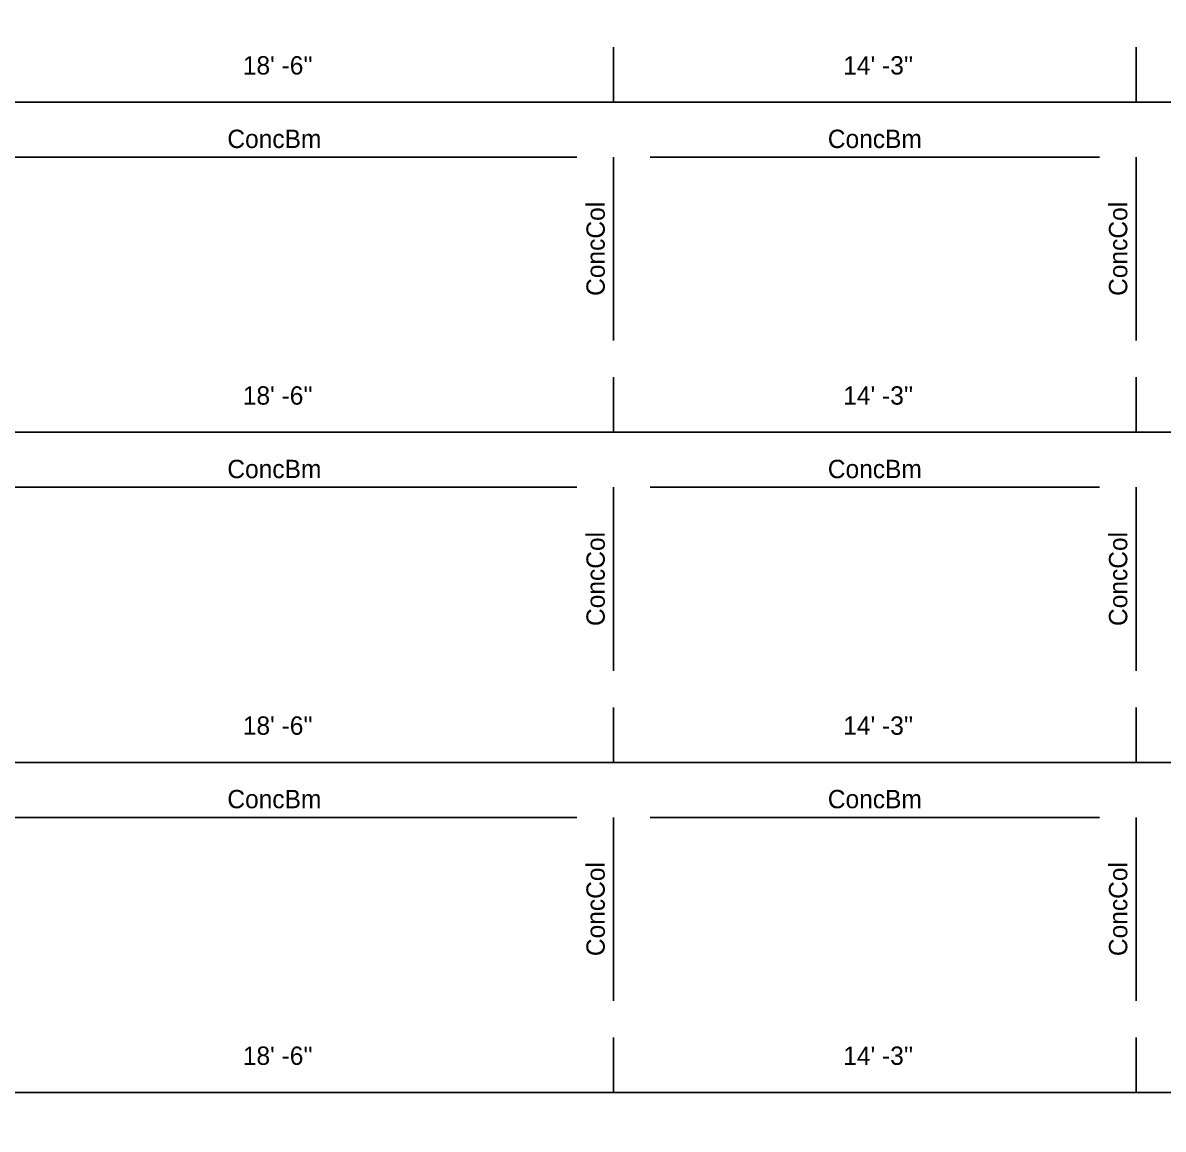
# Model space of a CAD drawing. Extents: x -38 to 2998, y -195 to 11529.
# Drawn here: x 379.7 to 752.9, y 762 to 1124 of the extents above; entities that cross this region are included whole.
import ezdxf
from ezdxf.enums import TextEntityAlignment as Align

# ---------------------------------------------------------------- set-up
doc = ezdxf.new("R2010")
doc.units = 0
doc.header["$MEASUREMENT"] = 0
doc.layers.get('0').update_dxf_attribs({"linetype": 'CONTINUOUS'})
for name, color, linetype in [('CENTERLINES', 7, 'CONTINUOUS'), ('DIMENSIONS', 4, 'CONTINUOUS'), ('TEXT', 5, 'CONTINUOUS')]:
    doc.layers.add(name, color=color, linetype=linetype)
doc.dimstyles.get("Standard").update_dxf_attribs({"dimtxt": 0.18, "dimasz": 0.18, "dimexe": 0.18, "dimexo": 0.0625, "dimgap": 0.09, "dimtad": 0, "dimtih": 1, "dimtoh": 1, "dimdec": 4, "dimzin": 0, "dimtxsty": 'STANDARD', "dimcen": 0.09, "dimazin": 3, "dimtfac": 1, "dimtdec": 4, "dimtofl": 0, "dimtmove": 0, "dimatfit": 3, "dimtolj": 1, "dimtzin": 0})

# ---------------------------------------------------------------- blocks, each defined once
blk = doc.blocks.new('*D9545')
at = {"color": 1, "linetype": 'BYBLOCK'}
for points in [[(355.77, 778.77), (354.71, 777.71), (347.29, 770.29), (346.23, 769.23)], [(577.77, 778.77), (576.71, 777.71), (569.29, 770.29), (568.23, 769.23)]]:
    blk.add_solid(points, dxfattribs=at)
at = {"layer": 'DIMENSIONS', "color": 9, "linetype": 'BYBLOCK'}
for p, q in [((351, 774), (351, 792)), ((573, 774), (573, 792))]:
    blk.add_line(p, q, dxfattribs=at)
at = {"layer": 'DIMENSIONS', "color": 0, "linetype": 'BYBLOCK'}
blk.add_line((351, 774), (573, 774), dxfattribs=at)
at = {"layer": 'DIMENSIONS', "color": 0, "linetype": 'BYBLOCK', "insert": (462, 786), "char_height": 6, "attachment_point": 5}
blk.add_mtext("\\A1; 18' -6''", dxfattribs=at)
blk = doc.blocks.new('*D9546')
at = {"color": 1, "linetype": 'BYBLOCK'}
for points in [[(577.77, 778.77), (576.71, 777.71), (569.29, 770.29), (568.23, 769.23)], [(748.77, 778.77), (747.71, 777.71), (740.29, 770.29), (739.23, 769.23)]]:
    blk.add_solid(points, dxfattribs=at)
at = {"layer": 'DIMENSIONS', "color": 9, "linetype": 'BYBLOCK'}
for p, q in [((573, 774), (573, 792)), ((744, 774), (744, 792))]:
    blk.add_line(p, q, dxfattribs=at)
at = {"layer": 'DIMENSIONS', "color": 0, "linetype": 'BYBLOCK'}
blk.add_line((573, 774), (744, 774), dxfattribs=at)
at = {"layer": 'DIMENSIONS', "color": 0, "linetype": 'BYBLOCK', "insert": (658.5, 786), "char_height": 6, "attachment_point": 5}
blk.add_mtext("\\A1; 14' -3''", dxfattribs=at)
blk = doc.blocks.new('*D9547')
at = {"color": 1, "linetype": 'BYBLOCK'}
for points in [[(748.77, 778.77), (747.71, 777.71), (740.29, 770.29), (739.23, 769.23)], [(919.77, 778.77), (918.71, 777.71), (911.29, 770.29), (910.23, 769.23)]]:
    blk.add_solid(points, dxfattribs=at)
at = {"layer": 'DIMENSIONS', "color": 9, "linetype": 'BYBLOCK'}
for p, q in [((744, 774), (744, 792)), ((915, 774), (915, 792))]:
    blk.add_line(p, q, dxfattribs=at)
at = {"layer": 'DIMENSIONS', "color": 0, "linetype": 'BYBLOCK'}
blk.add_line((744, 774), (915, 774), dxfattribs=at)
at = {"layer": 'DIMENSIONS', "color": 0, "linetype": 'BYBLOCK', "insert": (829.5, 786), "char_height": 6, "attachment_point": 5}
blk.add_mtext("\\A1; 14' -3''", dxfattribs=at)
blk = doc.blocks.new('*D9561')
at = {"color": 1, "linetype": 'BYBLOCK'}
for points in [[(355.77, 886.77), (354.71, 885.71), (347.29, 878.29), (346.23, 877.23)], [(577.77, 886.77), (576.71, 885.71), (569.29, 878.29), (568.23, 877.23)]]:
    blk.add_solid(points, dxfattribs=at)
at = {"layer": 'DIMENSIONS', "color": 9, "linetype": 'BYBLOCK'}
for p, q in [((351, 882), (351, 900)), ((573, 882), (573, 900))]:
    blk.add_line(p, q, dxfattribs=at)
at = {"layer": 'DIMENSIONS', "color": 0, "linetype": 'BYBLOCK'}
blk.add_line((351, 882), (573, 882), dxfattribs=at)
at = {"layer": 'DIMENSIONS', "color": 0, "linetype": 'BYBLOCK', "insert": (462, 894), "char_height": 6, "attachment_point": 5}
blk.add_mtext("\\A1; 18' -6''", dxfattribs=at)
blk = doc.blocks.new('*D9562')
at = {"color": 1, "linetype": 'BYBLOCK'}
for points in [[(577.77, 886.77), (576.71, 885.71), (569.29, 878.29), (568.23, 877.23)], [(748.77, 886.77), (747.71, 885.71), (740.29, 878.29), (739.23, 877.23)]]:
    blk.add_solid(points, dxfattribs=at)
at = {"layer": 'DIMENSIONS', "color": 9, "linetype": 'BYBLOCK'}
for p, q in [((573, 882), (573, 900)), ((744, 882), (744, 900))]:
    blk.add_line(p, q, dxfattribs=at)
at = {"layer": 'DIMENSIONS', "color": 0, "linetype": 'BYBLOCK'}
blk.add_line((573, 882), (744, 882), dxfattribs=at)
at = {"layer": 'DIMENSIONS', "color": 0, "linetype": 'BYBLOCK', "insert": (658.5, 894), "char_height": 6, "attachment_point": 5}
blk.add_mtext("\\A1; 14' -3''", dxfattribs=at)
blk = doc.blocks.new('*D9563')
at = {"color": 1, "linetype": 'BYBLOCK'}
for points in [[(748.77, 886.77), (747.71, 885.71), (740.29, 878.29), (739.23, 877.23)], [(919.77, 886.77), (918.71, 885.71), (911.29, 878.29), (910.23, 877.23)]]:
    blk.add_solid(points, dxfattribs=at)
at = {"layer": 'DIMENSIONS', "color": 9, "linetype": 'BYBLOCK'}
for p, q in [((744, 882), (744, 900)), ((915, 882), (915, 900))]:
    blk.add_line(p, q, dxfattribs=at)
at = {"layer": 'DIMENSIONS', "color": 0, "linetype": 'BYBLOCK'}
blk.add_line((744, 882), (915, 882), dxfattribs=at)
at = {"layer": 'DIMENSIONS', "color": 0, "linetype": 'BYBLOCK', "insert": (829.5, 894), "char_height": 6, "attachment_point": 5}
blk.add_mtext("\\A1; 14' -3''", dxfattribs=at)
blk = doc.blocks.new('*D9577')
at = {"color": 1, "linetype": 'BYBLOCK'}
for points in [[(355.77, 994.77), (354.71, 993.71), (347.29, 986.29), (346.23, 985.23)], [(577.77, 994.77), (576.71, 993.71), (569.29, 986.29), (568.23, 985.23)]]:
    blk.add_solid(points, dxfattribs=at)
at = {"layer": 'DIMENSIONS', "color": 9, "linetype": 'BYBLOCK'}
for p, q in [((351, 990), (351, 1008)), ((573, 990), (573, 1008))]:
    blk.add_line(p, q, dxfattribs=at)
at = {"layer": 'DIMENSIONS', "color": 0, "linetype": 'BYBLOCK'}
blk.add_line((351, 990), (573, 990), dxfattribs=at)
at = {"layer": 'DIMENSIONS', "color": 0, "linetype": 'BYBLOCK', "insert": (462, 1002), "char_height": 6, "attachment_point": 5}
blk.add_mtext("\\A1; 18' -6''", dxfattribs=at)
blk = doc.blocks.new('*D9578')
at = {"color": 1, "linetype": 'BYBLOCK'}
for points in [[(577.77, 994.77), (576.71, 993.71), (569.29, 986.29), (568.23, 985.23)], [(748.77, 994.77), (747.71, 993.71), (740.29, 986.29), (739.23, 985.23)]]:
    blk.add_solid(points, dxfattribs=at)
at = {"layer": 'DIMENSIONS', "color": 9, "linetype": 'BYBLOCK'}
for p, q in [((573, 990), (573, 1008)), ((744, 990), (744, 1008))]:
    blk.add_line(p, q, dxfattribs=at)
at = {"layer": 'DIMENSIONS', "color": 0, "linetype": 'BYBLOCK'}
blk.add_line((573, 990), (744, 990), dxfattribs=at)
at = {"layer": 'DIMENSIONS', "color": 0, "linetype": 'BYBLOCK', "insert": (658.5, 1002), "char_height": 6, "attachment_point": 5}
blk.add_mtext("\\A1; 14' -3''", dxfattribs=at)
blk = doc.blocks.new('*D9579')
at = {"color": 1, "linetype": 'BYBLOCK'}
for points in [[(748.77, 994.77), (747.71, 993.71), (740.29, 986.29), (739.23, 985.23)], [(919.77, 994.77), (918.71, 993.71), (911.29, 986.29), (910.23, 985.23)]]:
    blk.add_solid(points, dxfattribs=at)
at = {"layer": 'DIMENSIONS', "color": 9, "linetype": 'BYBLOCK'}
for p, q in [((744, 990), (744, 1008)), ((915, 990), (915, 1008))]:
    blk.add_line(p, q, dxfattribs=at)
at = {"layer": 'DIMENSIONS', "color": 0, "linetype": 'BYBLOCK'}
blk.add_line((744, 990), (915, 990), dxfattribs=at)
at = {"layer": 'DIMENSIONS', "color": 0, "linetype": 'BYBLOCK', "insert": (829.5, 1002), "char_height": 6, "attachment_point": 5}
blk.add_mtext("\\A1; 14' -3''", dxfattribs=at)
blk = doc.blocks.new('*D9593')
at = {"color": 1, "linetype": 'BYBLOCK'}
for points in [[(355.77, 1102.77), (354.71, 1101.71), (347.29, 1094.29), (346.23, 1093.23)], [(577.77, 1102.77), (576.71, 1101.71), (569.29, 1094.29), (568.23, 1093.23)]]:
    blk.add_solid(points, dxfattribs=at)
at = {"layer": 'DIMENSIONS', "color": 9, "linetype": 'BYBLOCK'}
for p, q in [((351, 1098), (351, 1116)), ((573, 1098), (573, 1116))]:
    blk.add_line(p, q, dxfattribs=at)
at = {"layer": 'DIMENSIONS', "color": 0, "linetype": 'BYBLOCK'}
blk.add_line((351, 1098), (573, 1098), dxfattribs=at)
at = {"layer": 'DIMENSIONS', "color": 0, "linetype": 'BYBLOCK', "insert": (462, 1110), "char_height": 6, "attachment_point": 5}
blk.add_mtext("\\A1; 18' -6''", dxfattribs=at)
blk = doc.blocks.new('*D9594')
at = {"color": 1, "linetype": 'BYBLOCK'}
for points in [[(577.77, 1102.77), (576.71, 1101.71), (569.29, 1094.29), (568.23, 1093.23)], [(748.77, 1102.77), (747.71, 1101.71), (740.29, 1094.29), (739.23, 1093.23)]]:
    blk.add_solid(points, dxfattribs=at)
at = {"layer": 'DIMENSIONS', "color": 9, "linetype": 'BYBLOCK'}
for p, q in [((573, 1098), (573, 1116)), ((744, 1098), (744, 1116))]:
    blk.add_line(p, q, dxfattribs=at)
at = {"layer": 'DIMENSIONS', "color": 0, "linetype": 'BYBLOCK'}
blk.add_line((573, 1098), (744, 1098), dxfattribs=at)
at = {"layer": 'DIMENSIONS', "color": 0, "linetype": 'BYBLOCK', "insert": (658.5, 1110), "char_height": 6, "attachment_point": 5}
blk.add_mtext("\\A1; 14' -3''", dxfattribs=at)
blk = doc.blocks.new('*D9595')
at = {"color": 1, "linetype": 'BYBLOCK'}
for points in [[(748.77, 1102.77), (747.71, 1101.71), (740.29, 1094.29), (739.23, 1093.23)], [(919.77, 1102.77), (918.71, 1101.71), (911.29, 1094.29), (910.23, 1093.23)]]:
    blk.add_solid(points, dxfattribs=at)
at = {"layer": 'DIMENSIONS', "color": 9, "linetype": 'BYBLOCK'}
for p, q in [((744, 1098), (744, 1116)), ((915, 1098), (915, 1116))]:
    blk.add_line(p, q, dxfattribs=at)
at = {"layer": 'DIMENSIONS', "color": 0, "linetype": 'BYBLOCK'}
blk.add_line((744, 1098), (915, 1098), dxfattribs=at)
at = {"layer": 'DIMENSIONS', "color": 0, "linetype": 'BYBLOCK', "insert": (829.5, 1110), "char_height": 6, "attachment_point": 5}
blk.add_mtext("\\A1; 14' -3''", dxfattribs=at)

msp = doc.modelspace()

# ---------------------------------------------------------------- linework, layer by layer
at = {"layer": 'CENTERLINES', "color": 0, "linetype": 'CONTINUOUS'}
for p, q in [((363, 1080), (561, 1080)), ((573, 1020), (573, 1080)), ((585, 1080), (732, 1080)), ((744, 1020), (744, 1080)), ((363, 972), (561, 972)), ((573, 912), (573, 972)), ((585, 972), (732, 972)), ((744, 912), (744, 972)), ((363, 864), (561, 864)), ((573, 804), (573, 864)), ((585, 864), (732, 864)), ((744, 804), (744, 864))]:
    msp.add_line(p, q, dxfattribs=at)

# ---------------------------------------------------------------- texts
at = {"layer": 'TEXT', "color": 0}
for p in [(462, 1086), (658.5, 1086), (462, 978), (658.5, 978), (462, 870), (658.5, 870)]:
    msp.add_text('ConcBm', height=6, dxfattribs=at).set_placement(p, align=Align.MIDDLE)
for p in [(567, 1050), (738, 1050), (567, 942), (738, 942), (567, 834), (738, 834)]:
    msp.add_text('ConcCol', height=6, rotation=90, dxfattribs=at).set_placement(p, align=Align.MIDDLE)

# ---------------------------------------------------------------- dimensions: what is measured, and where the dimension line sits
at = {"layer": 'DIMENSIONS'}
for base, p1, p2, picture, middle in [((573, 1098), (351, 1086), (573, 1086), '*D9593', (462, 1086)), ((744, 1098), (573, 1086), (744, 1086), '*D9594', (658.5, 1086)), ((915, 1098), (744, 1086), (915, 1086), '*D9595', (829.5, 1086)), ((573, 990), (351, 978), (573, 978), '*D9577', (462, 978)), ((744, 990), (573, 978), (744, 978), '*D9578', (658.5, 978)), ((915, 990), (744, 978), (915, 978), '*D9579', (829.5, 978)), ((573, 882), (351, 870), (573, 870), '*D9561', (462, 870)), ((744, 882), (573, 870), (744, 870), '*D9562', (658.5, 870)), ((915, 882), (744, 870), (915, 870), '*D9563', (829.5, 870)), ((573, 774), (351, 762), (573, 762), '*D9545', (462, 762)), ((744, 774), (573, 762), (744, 762), '*D9546', (658.5, 762)), ((915, 774), (744, 762), (915, 762), '*D9547', (829.5, 762))]:
    dim = msp.add_linear_dim(base=base, p1=p1, p2=p2, dimstyle='STANDARD', dxfattribs=at)
    dim.commit()
    dim.dimension.update_dxf_attribs({"geometry": picture, "text_midpoint": middle})

doc.saveas('drawing.dxf')
